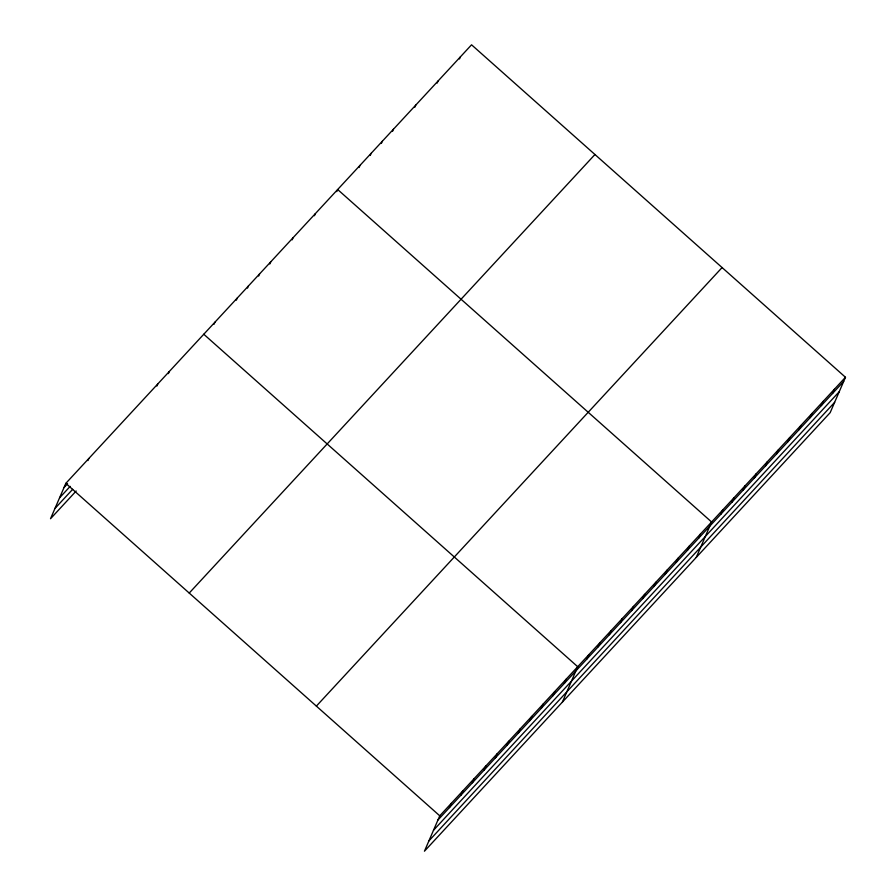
<?xml version="1.0" encoding="UTF-8"?>
<svg xmlns="http://www.w3.org/2000/svg" width="896" height="896" viewBox="0 0 896 896"><rect width="100%" height="100%" fill="white"/><g stroke="black" fill="none" stroke-linecap="round" stroke-linejoin="round"><path stroke-width="1.34" d="M845.477 377.272L439.757 815.819L424.446 851.2L830.166 412.653L845.477 377.272L471.554 44.8L65.834 483.347L50.523 518.728L76.171 491.008M87.92 460.6L88.827 458.494M156.89 386.042L157.797 383.947M168.381 373.621L169.288 371.515M214.032 324.285L214.939 322.179M236.342 300.16L237.25 298.066M247.498 288.098L248.405 286.003M258.653 276.035L259.56 273.941M269.808 263.984L270.726 261.878M292.13 239.859L293.037 237.765M314.44 215.734L315.347 213.64M336.762 191.621L337.669 189.526L711.592 521.987L696.282 557.368M359.072 167.496L359.979 165.402M370.227 155.434L371.134 153.339M381.382 143.382L382.29 141.277M392.549 131.32L393.456 129.226M414.859 107.195L415.766 105.101M437.17 83.082L438.077 80.976M459.491 58.957L460.398 56.862M449.434 807.587L451.259 803.398M460.936 795.166L462.75 790.966M472.427 782.734L474.242 778.546M483.93 770.314L485.744 766.114M495.421 757.893L497.235 753.693M506.912 745.461L508.726 741.272M518.414 733.04L520.229 728.84M529.906 720.608L531.72 716.419M541.397 708.187L543.211 703.987M552.899 695.755L554.714 691.566M564.39 683.334L566.205 679.134M562.397 702.094L577.707 666.714L203.773 334.242M587.048 658.851L588.862 654.651M598.203 646.789L600.018 642.589M609.358 634.726L611.173 630.538M620.514 622.664L622.328 618.475M631.669 610.613L633.494 606.413M642.835 598.55L644.65 594.35M653.99 586.488L655.805 582.288M665.146 574.426L666.96 570.237M676.301 562.363L678.115 558.174M687.456 550.312L689.27 546.112M698.622 538.25L700.437 534.05M720.933 514.125L722.747 509.936M732.088 502.062L733.902 497.874M743.243 490.011L745.058 485.811M754.398 477.949L756.224 473.749M765.565 465.886L767.379 461.686M776.72 453.824L778.534 449.635M787.875 441.762L789.69 437.573M799.03 429.71L800.845 425.51M810.186 417.648L812.011 413.448M821.352 405.586L823.166 401.386M832.507 393.523L834.322 389.334M64.019 487.547L67.558 483.717M59.562 497.84L70.179 486.371M54.981 508.435L72.666 489.328M189.224 593.062L594.944 154.515M316.366 706.104L722.086 267.557M437.942 820.019L843.662 381.461M433.485 830.301L839.205 391.754M428.904 840.907L834.624 402.36M65.834 483.347L439.757 815.819"/></g></svg>
